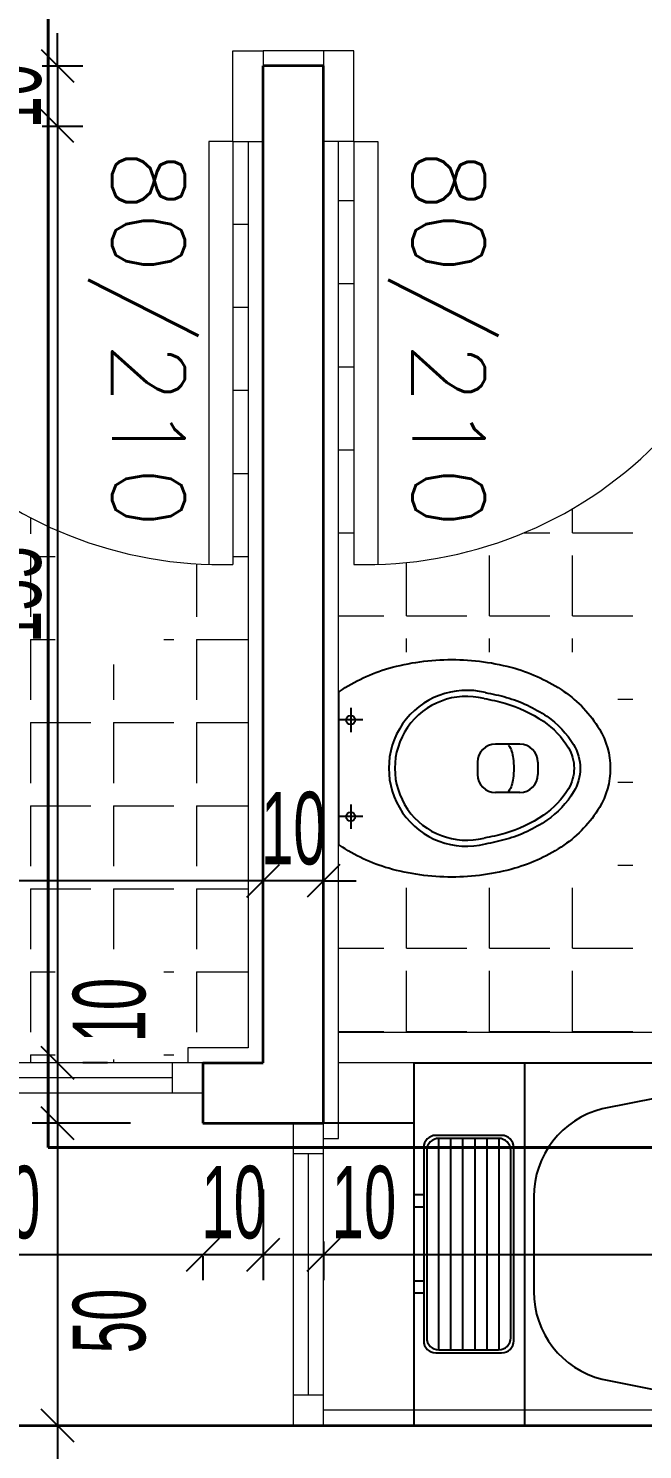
# Model space of a CAD drawing. Header units: inches. Extents: x -7543 to -822, y 102837 to 190349.
# Drawn here: x -831.51116 to -831.49081, y 102837.01463 to 102837.06167 of the extents above; entities that cross this region are included whole.
import ezdxf

# ---------------------------------------------------------------- set-up
doc = ezdxf.new("R2010")
doc.units = ezdxf.units.IN
doc.header["$MEASUREMENT"] = 0
doc.linetypes.add('DASHED', pattern=[19.049999999999997, 12.7, -6.35])
doc.layers.get('0').update_dxf_attribs({"lineweight": 25})
for name, color, linetype, lineweight, true_color in [('CAM TUĞLA', 7, 'Continuous', 15, 0x00c2da), ('DUVAR', 7, 'Continuous', 35, 0xfc4642), ('KAPI', 7, 'Continuous', 18, 0xffb360), ('PENCERE', 7, 'Continuous', 18, 0xffb360), ('TEFRİŞ', 7, 'Continuous', 25, 0x78462c)]:
    doc.layers.add(name, color=color, linetype=linetype, lineweight=lineweight, true_color=true_color)
for name, color, linetype, lineweight in [('ICOL', 55, 'Continuous', 25), ('İZ DÜŞÜM', 253, 'Continuous', 20), ('KESİT', 7, 'Continuous', 40), ('SIVA', 150, 'Continuous', 15)]:
    doc.layers.add(name, color=color, linetype=linetype, lineweight=lineweight)
doc.styles.add('OLCU', font='tromand.shx', dxfattribs={"width": 0.6, "height": 12})
doc.styles.add('TXTX', font='TXTX')

# ---------------------------------------------------------------- blocks, each defined once
blk = doc.blocks.new('_Oblique')
at = {"color": 0, "linetype": 'ByBlock', "lineweight": -2}
blk.add_line((-0.5, -0.5), (0.5, 0.5), dxfattribs=at)

msp = doc.modelspace()

# ---------------------------------------------------------------- linework, layer by layer
at = {"layer": 'CAM TUĞLA'}
for p, q in [((-831.4863772406152, 102837.0284307916), (-831.500877394348, 102837.0284307916)), ((-831.4863772406152, 102837.0274307916), (-831.500877394348, 102837.0274307916))]:
    msp.add_line(p, q, dxfattribs=at)
at = {"layer": 'DUVAR'}
for p, q in [((-831.5013773943481, 102837.0604307916), (-831.503377394348, 102837.0604307916)), ((-831.503377394348, 102837.0274307916), (-831.503377394348, 102837.0604307916)), ((-831.5013773943481, 102837.0254307916), (-831.5013773943481, 102837.0604307916)), ((-831.505377394348, 102837.0274307916), (-831.503377394348, 102837.0274307916)), ((-831.505377394348, 102837.0274307916), (-831.505377394348, 102837.0254307916)), ((-831.505377394348, 102837.0254307916), (-831.5013773943481, 102837.0254307916)), ((-831.5213773943481, 102837.0154307916), (-831.4633773943481, 102837.0154307916))]:
    msp.add_line(p, q, dxfattribs=at)
at = {"layer": 'ICOL'}
for p, q in [((-831.5101943751622, 102837.0604307916), (-831.5101943751622, 102837.0615107916)), ((-831.5101943751622, 102837.0604307916), (-831.5101943751622, 102837.0584307916)), ((-831.5101943751622, 102837.0584307916), (-831.5101943751622, 102837.0274307916)), ((-831.5101943751622, 102837.0584307916), (-831.5101943751622, 102837.0573507916)), ((-831.503377394348, 102837.0334564126), (-831.5293773943481, 102837.0334564126)), ((-831.503377394348, 102837.0334564126), (-831.504457394348, 102837.0334564126)), ((-831.5013773943481, 102837.0334564126), (-831.503377394348, 102837.0334564126)), ((-831.5013773943481, 102837.0334564126), (-831.5002973943481, 102837.0334564126)), ((-831.5101943751622, 102837.0274307916), (-831.5101943751622, 102837.0254307916)), ((-831.5101943751622, 102837.0254307916), (-831.5101943751622, 102837.0154307916)), ((-831.505377394348, 102837.0210772501), (-831.5153773943481, 102837.0210772501)), ((-831.503377394348, 102837.0210772501), (-831.505377394348, 102837.0210772501)), ((-831.5013773943481, 102837.0210772501), (-831.503377394348, 102837.0210772501)), ((-831.464377394348, 102837.0210772501), (-831.5013773943481, 102837.0210772501)), ((-831.5101943751622, 102837.0154307916), (-831.5101943751622, 102837.0114307916))]:
    msp.add_line(p, q, dxfattribs=at)
at = {"layer": 'ICOL', "color": 53}
for p, q in [((-831.5106940523261, 102837.0604307916), (-831.5093543751622, 102837.0604307916)), ((-831.5106940523261, 102837.0584307916), (-831.5093543751622, 102837.0584307916)), ((-831.5106940523261, 102837.0584307916), (-831.5093543751622, 102837.0584307916)), ((-831.503377394348, 102837.0319502269), (-831.503377394348, 102837.0326164126)), ((-831.503377394348, 102837.0319502269), (-831.503377394348, 102837.0326164126)), ((-831.5013773943481, 102837.0319502269), (-831.5013773943481, 102837.0326164126)), ((-831.5085401954209, 102837.0274307916), (-831.5093543751622, 102837.0274307916)), ((-831.5085401954209, 102837.0274307916), (-831.5093543751622, 102837.0274307916)), ((-831.5077773943481, 102837.0254307916), (-831.5110343751621, 102837.0254307916)), ((-831.5077773943481, 102837.0254307916), (-831.5110343751621, 102837.0254307916)), ((-831.503377394348, 102837.0232413938), (-831.503377394348, 102837.0202372501)), ((-831.503377394348, 102837.0232413938), (-831.503377394348, 102837.0202372501)), ((-831.5013773943481, 102837.0215210008), (-831.5013773943481, 102837.0202372501)), ((-831.5013773943481, 102837.0215210008), (-831.5013773943481, 102837.0202372501)), ((-831.505377394348, 102837.0210307916), (-831.505377394348, 102837.0202372501)), ((-831.505377394348, 102837.0210307916), (-831.505377394348, 102837.0202372501)), ((-831.509515961246, 102837.0154307916), (-831.5093543751622, 102837.0154307916)), ((-831.509515961246, 102837.0154307916), (-831.5093543751622, 102837.0154307916))]:
    msp.add_line(p, q, dxfattribs=at)
at = {"layer": 'İZ DÜŞÜM'}
for p, q in [((-831.5008773943481, 102837.0559747966), (-831.5003773943481, 102837.0559747966)), ((-831.504377394348, 102837.0551919001), (-831.503877394348, 102837.0551919001)), ((-831.500877394348, 102837.0532247966), (-831.5003773943481, 102837.0532247966)), ((-831.504377394348, 102837.0524419001), (-831.503877394348, 102837.0524419001)), ((-831.500877394348, 102837.0504747966), (-831.5003773943481, 102837.0504747966)), ((-831.504377394348, 102837.0496919001), (-831.503877394348, 102837.0496919001)), ((-831.500877394348, 102837.0477247966), (-831.5003773943481, 102837.0477247966)), ((-831.504377394348, 102837.0469419001), (-831.503877394348, 102837.0469419001)), ((-831.4931269708883, 102837.0449747966), (-831.4931269708883, 102837.0457752951)), ((-831.51108315116, 102837.0454743646), (-831.51108315116, 102837.0449419001)), ((-831.500877394348, 102837.0449747966), (-831.5003773943481, 102837.0449747966)), ((-831.4947364984365, 102837.0449747966), (-831.4938769708883, 102837.0449747966)), ((-831.4931269708883, 102837.0449747966), (-831.4911269708883, 102837.0449747966)), ((-831.51108315116, 102837.0441919001), (-831.51108315116, 102837.0424119813)), ((-831.51108315116, 102837.0441919001), (-831.5102663751621, 102837.0441919001)), ((-831.504377394348, 102837.0441919001), (-831.503877394348, 102837.0441919001)), ((-831.4958769708883, 102837.0422247966), (-831.4958769708883, 102837.0442247966)), ((-831.4931269708883, 102837.0422247966), (-831.4931269708883, 102837.0442247966)), ((-831.5055831511601, 102837.0439487904), (-831.5055831511601, 102837.0424119813)), ((-831.4986269708883, 102837.0422247966), (-831.4986269708883, 102837.0439920931)), ((-831.51108315116, 102837.0424119813), (-831.51108315116, 102837.0421919001)), ((-831.5055831511601, 102837.0424119813), (-831.5055831511601, 102837.0421919001)), ((-831.500877394348, 102837.0422247966), (-831.4993769708883, 102837.0422247966)), ((-831.4986269708883, 102837.0422247966), (-831.4966269708883, 102837.0422247966)), ((-831.4958769708883, 102837.0422247966), (-831.4938769708883, 102837.0422247966)), ((-831.4931269708883, 102837.0422247966), (-831.4911269708883, 102837.0422247966)), ((-831.51108315116, 102837.0414419001), (-831.51108315116, 102837.0394419001)), ((-831.51108315116, 102837.0414419001), (-831.5102663751621, 102837.0414419001)), ((-831.5066663751621, 102837.0414419001), (-831.5063331511601, 102837.0414419001)), ((-831.5055831511601, 102837.0414419001), (-831.5055831511601, 102837.0394419001)), ((-831.5055831511601, 102837.0414419001), (-831.503877394348, 102837.0414419001)), ((-831.4986269708883, 102837.0410242001), (-831.4986269708883, 102837.0414747966)), ((-831.4958769708883, 102837.0410242001), (-831.4958769708883, 102837.0414747966)), ((-831.4931269708883, 102837.0410242001), (-831.4931269708883, 102837.0414747966)), ((-831.5083331511601, 102837.0406165059), (-831.5083331511601, 102837.0394419001)), ((-831.4916332797194, 102837.0394747966), (-831.4911269708883, 102837.0394747966)), ((-831.51108315116, 102837.0386919001), (-831.51108315116, 102837.0366919001)), ((-831.51108315116, 102837.0386919001), (-831.5090831511601, 102837.0386919001)), ((-831.5083331511601, 102837.0386919001), (-831.5083331511601, 102837.0366919001)), ((-831.5083331511601, 102837.0386919001), (-831.5063331511601, 102837.0386919001)), ((-831.5055831511601, 102837.0386919001), (-831.5055831511601, 102837.0366919001)), ((-831.5055831511601, 102837.0386919001), (-831.503877394348, 102837.0386919001)), ((-831.4916332797194, 102837.0367247966), (-831.4911269708883, 102837.0367247966)), ((-831.51108315116, 102837.0359419001), (-831.51108315116, 102837.0339419001)), ((-831.51108315116, 102837.0359419001), (-831.5090831511601, 102837.0359419001)), ((-831.5083331511601, 102837.0359419001), (-831.5083331511601, 102837.0339419001)), ((-831.5083331511601, 102837.0359419001), (-831.5063331511601, 102837.0359419001)), ((-831.5055831511601, 102837.0359419001), (-831.5055831511601, 102837.0339419001)), ((-831.5055831511601, 102837.0359419001), (-831.503877394348, 102837.0359419001)), ((-831.4916332797194, 102837.0339747966), (-831.4911269708883, 102837.0339747966)), ((-831.51108315116, 102837.0331919001), (-831.51108315116, 102837.0311919001)), ((-831.51108315116, 102837.0331919001), (-831.5090831511601, 102837.0331919001)), ((-831.5083331511601, 102837.0331919001), (-831.5083331511601, 102837.0311919001)), ((-831.5083331511601, 102837.0331919001), (-831.5063331511601, 102837.0331919001)), ((-831.5055831511601, 102837.0331919001), (-831.5055831511601, 102837.0311919001)), ((-831.5055831511601, 102837.0331919001), (-831.503877394348, 102837.0331919001)), ((-831.4986269708883, 102837.0312247966), (-831.4986269708883, 102837.0332247966)), ((-831.4958769708883, 102837.0312247966), (-831.4958769708883, 102837.0332247966)), ((-831.4931269708883, 102837.0312247966), (-831.4931269708883, 102837.0332247966)), ((-831.5008773943481, 102837.0312247966), (-831.4993769708883, 102837.0312247966)), ((-831.4986269708883, 102837.0312247966), (-831.4966269708883, 102837.0312247966)), ((-831.4958769708883, 102837.0312247966), (-831.4938769708883, 102837.0312247966)), ((-831.4931269708883, 102837.0312247966), (-831.4911269708883, 102837.0312247966)), ((-831.51108315116, 102837.0304419001), (-831.51108315116, 102837.0284419001)), ((-831.51108315116, 102837.0304419001), (-831.5102663751621, 102837.0304419001)), ((-831.5066663751621, 102837.0304419001), (-831.5063331511601, 102837.0304419001)), ((-831.5055831511601, 102837.0304419001), (-831.5055831511601, 102837.0284419001)), ((-831.5055831511601, 102837.0304419001), (-831.503877394348, 102837.0304419001)), ((-831.4986269708883, 102837.0284747966), (-831.4986269708883, 102837.0304747966)), ((-831.4958769708883, 102837.0284747966), (-831.4958769708883, 102837.0304747966)), ((-831.4931269708883, 102837.0284747966), (-831.4931269708883, 102837.0304747966)), ((-831.500877394348, 102837.0284747966), (-831.4993769708883, 102837.0284747966)), ((-831.4986269708883, 102837.0284747966), (-831.4966269708883, 102837.0284747966)), ((-831.4958769708883, 102837.0284747966), (-831.4938769708883, 102837.0284747966)), ((-831.4931269708883, 102837.0284747966), (-831.4911269708883, 102837.0284747966)), ((-831.51108315116, 102837.0276919001), (-831.51108315116, 102837.0274307916)), ((-831.51108315116, 102837.0276919001), (-831.5102663751621, 102837.0276919001)), ((-831.5066663751621, 102837.0276919001), (-831.5063331511601, 102837.0276919001)), ((-831.5083331511601, 102837.0275463462), (-831.5083331511601, 102837.0274307916))]:
    msp.add_line(p, q, dxfattribs=at)
at = {"layer": 'KAPI'}
for p, q in [((-831.504377394348, 102837.0579307916), (-831.504377394348, 102837.0609307916)), ((-831.504377394348, 102837.0609307916), (-831.503377394348, 102837.0609307916)), ((-831.503377394348, 102837.0609307916), (-831.503377394348, 102837.0579307916)), ((-831.5003773943481, 102837.0609307916), (-831.5013773943481, 102837.0609307916)), ((-831.5013773943481, 102837.0609307916), (-831.5013773943481, 102837.0579307916)), ((-831.5003773943481, 102837.0579307916), (-831.5003773943481, 102837.0609307916)), ((-831.505177394348, 102837.0579307916), (-831.505177394348, 102837.0439307916)), ((-831.504377394348, 102837.0579307916), (-831.505177394348, 102837.0579307916)), ((-831.504377394348, 102837.0579307916), (-831.503377394348, 102837.0579307916)), ((-831.504377394348, 102837.0579307916), (-831.504377394348, 102837.0439307916)), ((-831.5003773943481, 102837.0579307916), (-831.5013773943481, 102837.0579307916)), ((-831.5003773943481, 102837.0579307916), (-831.5003773943481, 102837.0439307916)), ((-831.5003773943481, 102837.0579307916), (-831.4995773943481, 102837.0579307916)), ((-831.4995773943481, 102837.0579307916), (-831.4995773943481, 102837.0439307916))]:
    msp.add_line(p, q, dxfattribs=at)
for centre, start, end in [((-831.504777394348, 102837.0575307916), 178.3153156342386, 271.6846843212896), ((-831.499977394348, 102837.0575307916), 268.3153156787103, 1.684684365761425)]:
    msp.add_arc(centre, 0.01360588108133885, start, end, dxfattribs=at)
at = {"layer": 'KESİT', "linetype": 'DASHED'}
for p, q in [((-831.5104985910926, 102837.2505928182), (-831.5104985910926, 102837.0246303916)), ((-831.5104985910926, 102837.0246303916), (-831.4535800630083, 102837.0246303916))]:
    msp.add_line(p, q, dxfattribs=at)
at = {"layer": 'PENCERE'}
for p, q in [((-831.505377394348, 102837.0274307916), (-831.5153773943481, 102837.0274307916)), ((-831.5063773943481, 102837.0264307916), (-831.5063773943481, 102837.0274307916)), ((-831.5063773943481, 102837.0269307916), (-831.514377394348, 102837.0269307916)), ((-831.505377394348, 102837.0264307916), (-831.5153773943481, 102837.0264307916)), ((-831.5023773943481, 102837.0154307916), (-831.5023773943481, 102837.0254307916)), ((-831.5013773943481, 102837.0154307916), (-831.5013773943481, 102837.0254307916)), ((-831.5023773943481, 102837.0244307916), (-831.5013773943481, 102837.0244307916)), ((-831.5018773943481, 102837.0164307916), (-831.5018773943481, 102837.0244307916)), ((-831.5013773943481, 102837.0164307916), (-831.5023773943481, 102837.0164307916))]:
    msp.add_line(p, q, dxfattribs=at)
at = {"layer": 'SIVA'}
for p, q in [((-831.5013773943481, 102837.0609307916), (-831.503377394348, 102837.0609307916)), ((-831.503877394348, 102837.0579307916), (-831.503877394348, 102837.0279307916)), ((-831.500877394348, 102837.0249307916), (-831.5008773943481, 102837.0579307916)), ((-831.503877394348, 102837.0279307916), (-831.5058773943481, 102837.0279307916)), ((-831.5058773943481, 102837.0279307916), (-831.5058773943481, 102837.0274307916)), ((-831.5013773943481, 102837.0249307916), (-831.500877394348, 102837.0249307916)), ((-831.464877394348, 102837.0159307916), (-831.5013773943481, 102837.0159307916))]:
    msp.add_line(p, q, dxfattribs=at)
at = {"layer": 'TEFRİŞ'}
for p, q in [((-831.5008773943481, 102837.0397057954), (-831.5008773943481, 102837.0346558824)), ((-831.5004773943481, 102837.0391808389), (-831.5004773943481, 102837.0383808389)), ((-831.5000773943481, 102837.0387808389), (-831.5008773943481, 102837.0387808389)), ((-831.4948773943481, 102837.0379808389), (-831.495677394348, 102837.0379808389)), ((-831.4962773943481, 102837.0373808389), (-831.4962773943481, 102837.0369808389)), ((-831.494277394348, 102837.0373808389), (-831.494277394348, 102837.0369808389)), ((-831.4948773943481, 102837.0363808389), (-831.495677394348, 102837.0363808389)), ((-831.5004773943481, 102837.0359808389), (-831.5004773943481, 102837.0351808389)), ((-831.5000773943481, 102837.0355808389), (-831.5008773943481, 102837.0355808389)), ((-831.4983772918595, 102837.0274307916), (-831.464377394348, 102837.0274307916)), ((-831.4983772918595, 102837.0154307916), (-831.4983772918595, 102837.0274307916)), ((-831.4947171478643, 102837.0274307916), (-831.4947171478643, 102837.0154307916)), ((-831.4983772918595, 102837.0254307916), (-831.5013773943481, 102837.0254307916)), ((-831.4954772918595, 102837.0250307916), (-831.4976598527435, 102837.0250307916)), ((-831.4975598527435, 102837.0179307916), (-831.4975598527435, 102837.0249307916)), ((-831.4955772918595, 102837.0249307916), (-831.4975598527435, 102837.0249307916)), ((-831.4971598527435, 102837.0179357996), (-831.4971598527435, 102837.0249257835)), ((-831.4967598527435, 102837.0179307916), (-831.4967598527435, 102837.0249307916)), ((-831.4963598527436, 102837.0179307916), (-831.4963598527436, 102837.0249307916)), ((-831.4959598527436, 102837.0179386016), (-831.4959598527436, 102837.0249229815)), ((-831.4955598527436, 102837.0179307916), (-831.4955598527436, 102837.0249307916)), ((-831.4980598527435, 102837.0246307916), (-831.4980598527435, 102837.0182307916)), ((-831.4979598527435, 102837.0245307916), (-831.4979598527435, 102837.0183307916)), ((-831.4951772918595, 102837.0183307916), (-831.4951772918595, 102837.0245307916)), ((-831.4950772918595, 102837.0182307916), (-831.4950772918595, 102837.0246307916)), ((-831.4980598527435, 102837.0230579642), (-831.4983772918595, 102837.0230579642)), ((-831.4980598527435, 102837.0226579642), (-831.4983772918595, 102837.0226579642)), ((-831.4980598527435, 102837.020203619), (-831.4983772918595, 102837.020203619)), ((-831.4980598527435, 102837.019803619), (-831.4983772918595, 102837.019803619)), ((-831.4976598527435, 102837.0178307916), (-831.4954772918595, 102837.0178307916)), ((-831.4975598527435, 102837.0179307916), (-831.4955772918595, 102837.0179307916)), ((-831.4983772918595, 102837.0154307916), (-831.464377394348, 102837.0154307916))]:
    msp.add_line(p, q, dxfattribs=at)
for points in [[(-831.5008773943481, 102837.0397057954, -0.002238732137553159), (-831.5008475728372, 102837.0397264233, -0.08121568729452504), (-831.4992186150575, 102837.0404904987, -0.06923863768387907), (-831.49713200325, 102837.0407808389, -0.06923863768388264), (-831.4950453914427, 102837.0404904987, -0.08121568729453696), (-831.493416433663, 102837.0397264233, -0.1069911748555233), (-831.4922398666915, 102837.0384809605, -0.1367909835906756), (-831.4918773943481, 102837.0371808389, -0.1367909835906758)], [(-831.4960580497548, 102837.0394907048, -0.02726951582797442), (-831.4953729950578, 102837.0393360828, -0.08121568729453636), (-831.4940946626497, 102837.038736471, -0.1069911748555239), (-831.4932667720885, 102837.037860102, -0.1367909835906733), (-831.4930773943481, 102837.0371808389, -0.1367909835906733)], [(-831.4960247136348, 102837.039687907, -0.02726951582797439), (-831.4953183944552, 102837.0395284855, -0.08121568729453617), (-831.4939816244853, 102837.0389014631, -0.106991174855524), (-831.493095621189, 102837.0379635784, -0.1367909835906722), (-831.492877394348, 102837.0371808389, -0.1367909835906722)], [(-831.4952453665715, 102837.0379440385, -0.08408643489817866), (-831.4951476329855, 102837.0377465243, -0.04201719721158444), (-831.4950976164458, 102837.0375092212, -0.03094618015350948), (-831.4950772726062, 102837.0371808389, -0.03094618015350615), (-831.4950976164458, 102837.0368524565, -0.0420171972115695), (-831.4951476329855, 102837.0366151534, -0.08408643489818073), (-831.4952453665715, 102837.0364176392, -0.2403555979857738), (-831.4953174979678, 102837.0363808389, -0.2403555979857507)], [(-831.4918773943481, 102837.0371808389, -0.1367909835906758), (-831.4922398666915, 102837.0358807172, -0.1069911748555285), (-831.493416433663, 102837.0346352545, -0.08121568729452903), (-831.4950453914427, 102837.0338711791, -0.06923863768388024), (-831.49713200325, 102837.0335808389, -0.06923863768388902), (-831.4992186150575, 102837.0338711791, -0.08121568729453968), (-831.5008475728372, 102837.0346352545, -0.002238732137545644), (-831.5008773943481, 102837.0346558824, -0.136790983590676)], [(-831.4930773943481, 102837.0371808389, -0.1367909835906737), (-831.4932667720885, 102837.0365015757, -0.1069911748555284), (-831.4940946626497, 102837.0356252067, -0.08121568729452906), (-831.4953729950578, 102837.0350255949, -0.02726951582798032), (-831.4960580497548, 102837.0348709729, -0.06923863768411151)], [(-831.492877394348, 102837.0371808389, -0.1367909835906721), (-831.493095621189, 102837.0363980993, -0.1069911748555282), (-831.4939816244853, 102837.0354602147, -0.08121568729452884), (-831.4953183944552, 102837.0348331923, -0.0272695158279804), (-831.4960247136348, 102837.0346737707, -0.0272695158279804)], [(-831.4875085634047, 102837.0268307916), (-831.4921479990563, 102837.0259049549, 0.3434058027090082), (-831.4944126391204, 102837.0229964766), (-831.4944126391204, 102837.0198651065, 0.3434058027090083), (-831.4921479990563, 102837.0169566283), (-831.4875085634047, 102837.0160307916)]]:
    msp.add_lwpolyline(points, format="xyb", dxfattribs=at)
for centre in [(-831.5004773943481, 102837.0387808389), (-831.5004773943481, 102837.0355808389)]:
    msp.add_circle(centre, 0.00015, dxfattribs=at)
for centre, radius, start, end in [((-831.4966349456512, 102837.0371808389), 0.002580816997638843, 75.97707818249665, 284.0229218175033), ((-831.4966349456512, 102837.0371808389), 0.002380816997638842, 75.97707818249665, 284.0229218175033), ((-831.495677394348, 102837.0373808389), 0.0006000000000000001, 90, 180), ((-831.4948773943481, 102837.0373808389), 0.0006000000000000001, 0, 90), ((-831.495677394348, 102837.0369808389), 0.0006000000000000001, 180, 270), ((-831.4948773943481, 102837.0369808389), 0.0006000000000000001, 270, 0), ((-831.4976598527435, 102837.0246307916), 0.0004, 90, 180), ((-831.4975598527435, 102837.0245307916), 0.0004, 90, 180), ((-831.4955772918595, 102837.0245307916), 0.0004, 0, 90), ((-831.4954772918595, 102837.0246307916), 0.0004, 0, 90), ((-831.4975598527435, 102837.0183307916), 0.0004, 180, 270), ((-831.4955772918595, 102837.0183307916), 0.0004, 270, 0), ((-831.4976598527435, 102837.0182307916), 0.0004, 180, 270), ((-831.4954772918595, 102837.0182307916), 0.0004, 270, 0)]:
    msp.add_arc(centre, radius, start, end, dxfattribs=at)

# ---------------------------------------------------------------- block references
at = {"layer": 'ICOL'}
for p, xscale, yscale, zscale, rotation in [((-831.5101943751622, 102837.0604307916), 0.001080000001820736, 0.001080000001820736, 0.001080000001820736, 270), ((-831.5101943751622, 102837.0584307916), 0.001080000001820736, 0.001080000001820736, 0.001080000001820736, 90), ((-831.5101943751622, 102837.0584307916), 0.001080000001820736, 0.001080000001820736, 0.001080000001820736, 90), ((-831.5013773943481, 102837.0334564126), 0.001080000000001746, 0.001080000000001746, 0.001080000000001746, 180), ((-831.5101943751622, 102837.0274307916), 0.001080000001820736, 0.001080000001820736, 0.001080000001820736, 90), ((-831.5101943751622, 102837.0274307916), 0.001080000001820736, 0.001080000001820736, 0.001080000001820736, 270), ((-831.5101943751622, 102837.0254307916), 0.001080000001820736, 0.001080000001820736, 0.001080000001820736, 90), ((-831.5101943751622, 102837.0254307916), 0.001080000001820736, 0.001080000001820736, 0.001080000001820736, 270), ((-831.505377394348, 102837.0210772501), 0.001080000000001746, 0.001080000000001746, 0.001080000000001746, 180), ((-831.503377394348, 102837.0210772501), 0.001080000000001746, 0.001080000000001746, 0.001080000000001746, 180), ((-831.5013773943481, 102837.0210772501), 0.001080000000001746, 0.001080000000001746, 0.001080000000001746, 180), ((-831.5101943751622, 102837.0154307916), 0.001080000001820736, 0.001080000001820736, 0.001080000001820736, 90), ((-831.5101943751622, 102837.0154307916), 0.001080000001820736, 0.001080000001820736, 0.001080000001820736, 270)]:
    msp.add_blockref('_Oblique', p, dxfattribs=dict(at, xscale=xscale, yscale=yscale, zscale=zscale, rotation=rotation))
at = {"layer": 'ICOL', "xscale": 0.001080000000001746, "yscale": 0.001080000000001746, "zscale": 0.001080000000001746}
for p in [(-831.503377394348, 102837.0334564126), (-831.503377394348, 102837.0334564126), (-831.505377394348, 102837.0210772501), (-831.503377394348, 102837.0210772501), (-831.5013773943481, 102837.0210772501)]:
    msp.add_blockref('_Oblique', p, dxfattribs=at)

# ---------------------------------------------------------------- texts
at = {"layer": 'ICOL', "char_height": 0.0024, "attachment_point": 5, "rotation": 90, "style": 'OLCU'}
for s, insert in [('\\A1;10', (-831.5119223751622, 102837.0594307916)), ('\\A1;155', (-831.5119223751622, 102837.0429307916)), ('\\A1;10', (-831.5084663751622, 102837.0291749176)), ('\\A1;50', (-831.5084663751622, 102837.0188870874))]:
    msp.add_mtext(s, dxfattribs=dict(at, insert=insert))
at = {"layer": 'ICOL', "char_height": 0.0024, "attachment_point": 5, "style": 'OLCU'}
for s, insert in [('\\A1;10', (-831.5023773943481, 102837.0351844126)), ('\\A1;50', (-831.5118291390784, 102837.0228052501)), ('\\A1;10', (-831.5043535989378, 102837.0228052501)), ('\\A1;10', (-831.5000387595753, 102837.0228052501))]:
    msp.add_mtext(s, dxfattribs=dict(at, insert=insert))
at = {"layer": 'KAPI', "style": 'TXTX'}
for p in [(-831.5083769730958, 102837.0576657094), (-831.4984349584574, 102837.0576657094)]:
    msp.add_text('80/210', height=0.0024, rotation=270, dxfattribs=at).set_placement(p)

doc.saveas('drawing.dxf')
